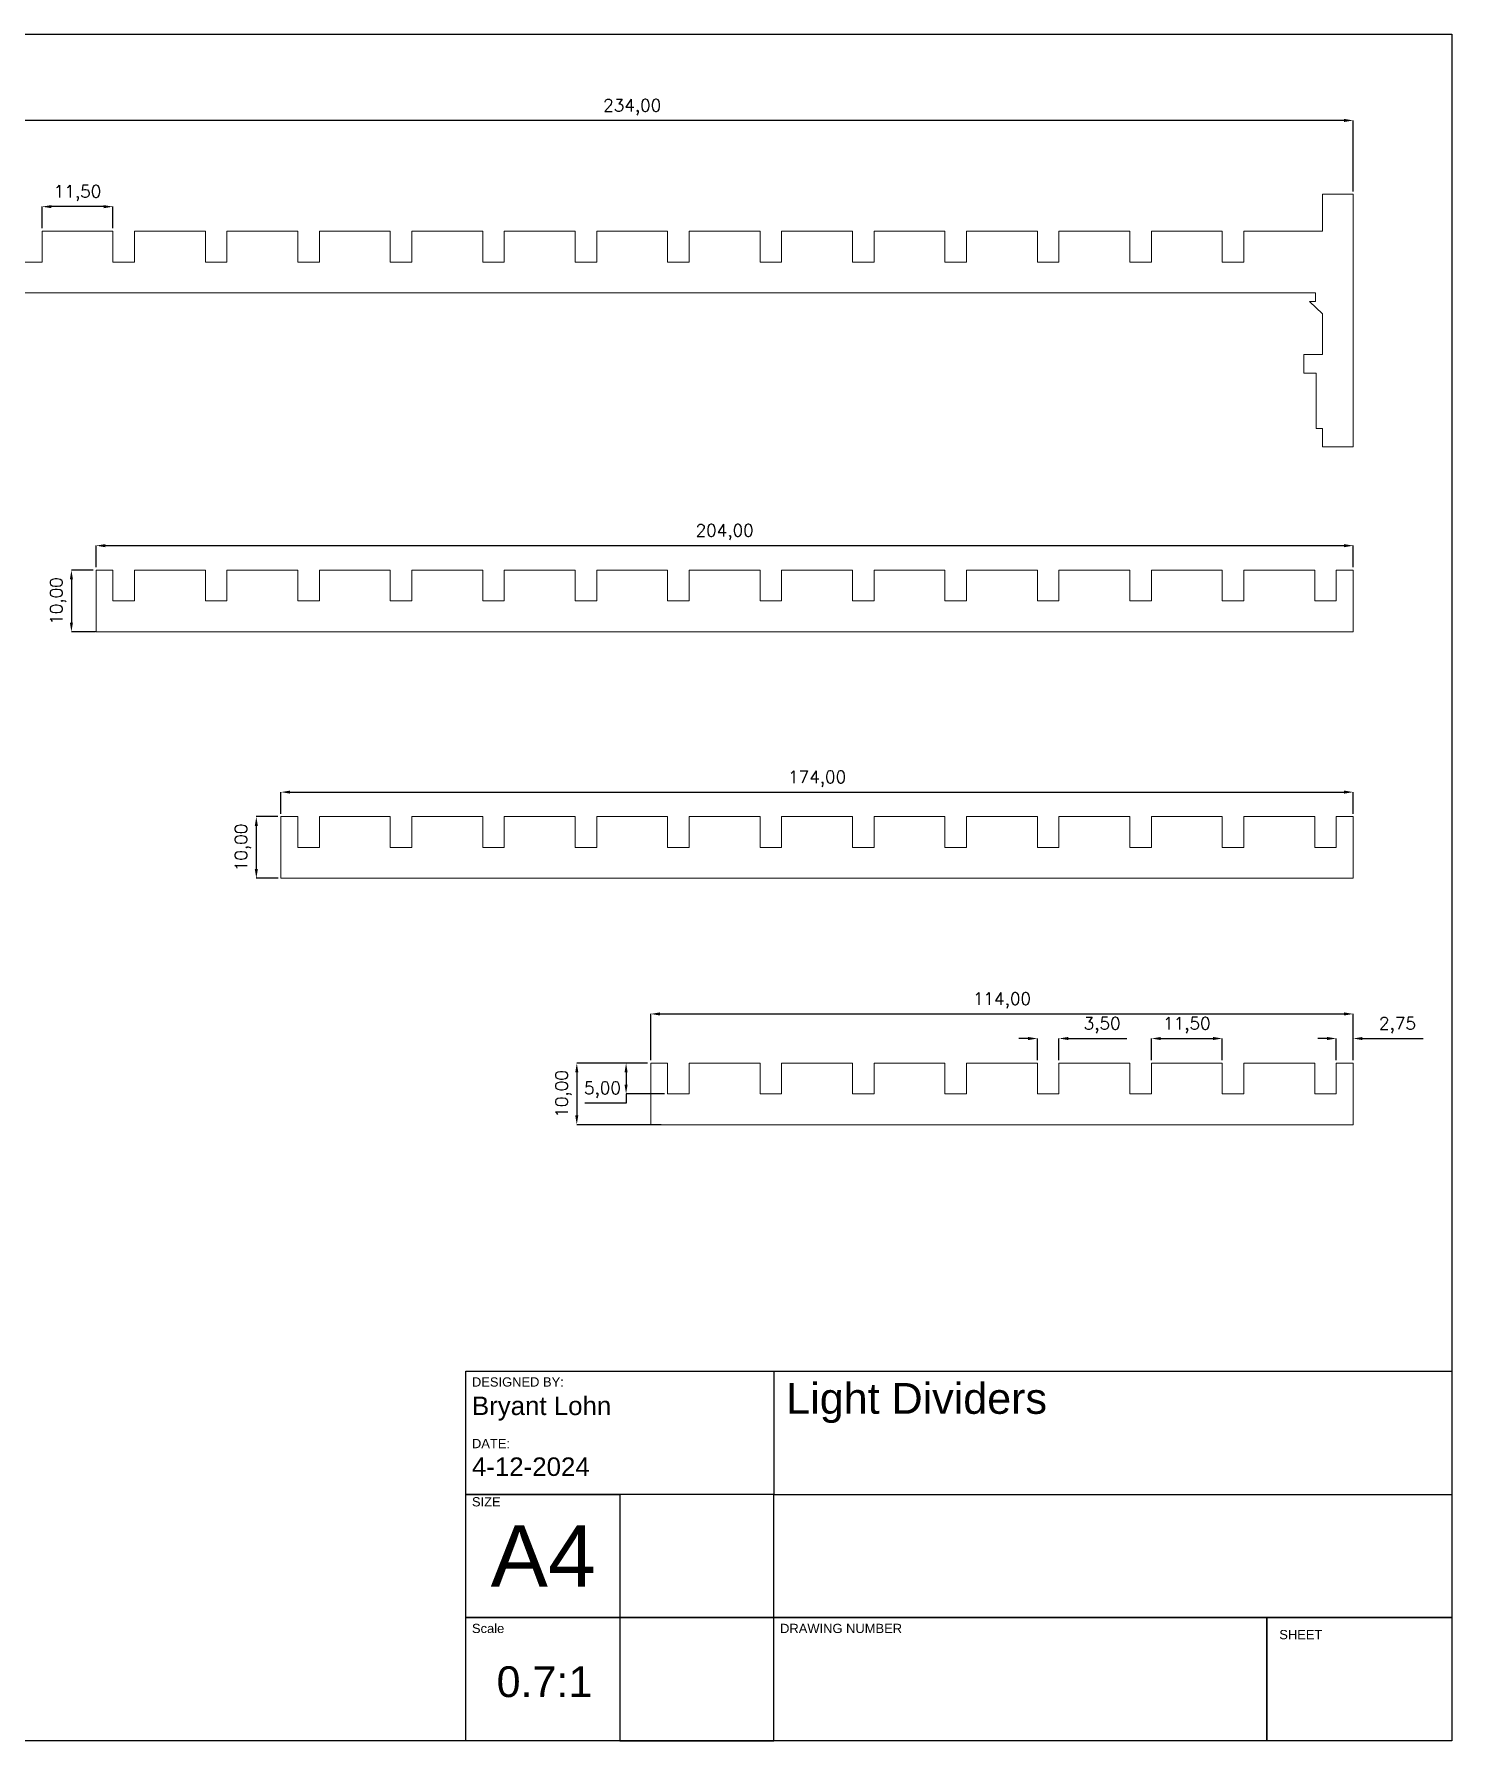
# Paper-space layout 'A3_Divider' of a CAD drawing. Header units: millimetres. Extents: x 10 to 410, y 10 to 287.
# Drawn here: x 180 to 410, y 10 to 287 of the extents above; entities that cross this region are included whole.
import ezdxf

# ---------------------------------------------------------------- set-up
doc = ezdxf.new("R2010")
doc.units = ezdxf.units.MM
doc.layers.add('DIMENSION', color=3, linetype='Continuous', lineweight=25)
doc.layers.add('Divider', color=1, linetype='Continuous')
doc.styles.get("Standard").update_dxf_attribs({"font": 'txt.shx'})
doc.dimstyles.get("Standard").update_dxf_attribs({"dimscale": 100, "dimtxt": 2, "dimasz": 1.5, "dimexe": 0, "dimexo": 0.5, "dimgap": 1, "dimtad": 1, "dimtoh": 1, "dimzin": 0, "dimtxsty": 'Standard', "dimcen": 1.5, "dimadec": 0, "dimazin": 0, "dimtfac": 1, "dimtdec": 4, "dimtofl": 0, "dimtmove": 0, "dimatfit": 3, "dimfxl": 1, "dimtolj": 1, "dimtzin": 0, "dimarcsym": 0})

# ---------------------------------------------------------------- blocks, each defined once
blk = doc.blocks.new('*D168')
at = {"layer": 'Defpoints', "color": 0}
for p in [(394, 123.99), (391.25, 119.99), (394, 119.98)]:
    blk.add_point(p, dxfattribs=at)
at = {"layer": 'DIMENSION', "color": 0, "lineweight": -2}
for p, q in [((389.75, 123.99), (388.25, 123.99)), ((391.25, 120.49), (391.25, 123.99)), ((394, 120.48), (394, 123.99)), ((395.5, 123.99), (405.33, 123.99))]:
    blk.add_line(p, q, dxfattribs=at)
at = {"layer": 'DIMENSION', "color": 0}
for points in [[(389.75, 123.74), (389.75, 124.24), (391.25, 123.99)], [(395.5, 124.24), (395.5, 123.74), (394, 123.99)]]:
    blk.add_solid(points, dxfattribs=at)
at = {"layer": 'DIMENSION', "color": 0, "insert": (401.17, 126.16), "char_height": 2, "attachment_point": 5}
blk.add_mtext('\\A1;2,75', dxfattribs=at)
blk = doc.blocks.new('*D169')
at = {"layer": 'Defpoints', "color": 0}
for p in [(372.75, 123.99), (361.25, 119.99), (372.75, 119.99)]:
    blk.add_point(p, dxfattribs=at)
at = {"layer": 'DIMENSION', "color": 0, "lineweight": -2}
for p, q in [((361.25, 120.49), (361.25, 123.99)), ((362.75, 123.99), (371.25, 123.99)), ((372.75, 120.49), (372.75, 123.99))]:
    blk.add_line(p, q, dxfattribs=at)
at = {"layer": 'DIMENSION', "color": 0}
for points in [[(362.75, 124.24), (362.75, 123.74), (361.25, 123.99)], [(371.25, 123.74), (371.25, 124.24), (372.75, 123.99)]]:
    blk.add_solid(points, dxfattribs=at)
at = {"layer": 'DIMENSION', "color": 0, "insert": (367, 126.16), "char_height": 2, "attachment_point": 5}
blk.add_mtext('\\A1;11,50', dxfattribs=at)
blk = doc.blocks.new('*D170')
at = {"layer": 'Defpoints', "color": 0}
for p in [(346.25, 123.99), (342.75, 119.99), (346.25, 119.99)]:
    blk.add_point(p, dxfattribs=at)
at = {"layer": 'DIMENSION', "color": 0, "lineweight": -2}
for p, q in [((341.25, 123.99), (339.75, 123.99)), ((342.75, 120.49), (342.75, 123.99)), ((346.25, 120.49), (346.25, 123.99)), ((347.75, 123.99), (357.25, 123.99))]:
    blk.add_line(p, q, dxfattribs=at)
at = {"layer": 'DIMENSION', "color": 0}
for points in [[(341.25, 123.74), (341.25, 124.24), (342.75, 123.99)], [(347.75, 124.24), (347.75, 123.74), (346.25, 123.99)]]:
    blk.add_solid(points, dxfattribs=at)
at = {"layer": 'DIMENSION', "color": 0, "insert": (353.25, 126.16), "char_height": 2, "attachment_point": 5}
blk.add_mtext('\\A1;3,50', dxfattribs=at)
blk = doc.blocks.new('*D179')
at = {"layer": 'Defpoints', "color": 0}
for p in [(394, 127.98), (280, 119.98), (394, 119.98)]:
    blk.add_point(p, dxfattribs=at)
at = {"layer": 'DIMENSION', "color": 0, "lineweight": -2}
for p, q in [((280, 120.48), (280, 127.98)), ((281.5, 127.98), (392.5, 127.98)), ((394, 120.48), (394, 127.98))]:
    blk.add_line(p, q, dxfattribs=at)
at = {"layer": 'DIMENSION', "color": 0}
for points in [[(281.5, 128.23), (281.5, 127.73), (280, 127.98)], [(392.5, 127.73), (392.5, 128.23), (394, 127.98)]]:
    blk.add_solid(points, dxfattribs=at)
at = {"layer": 'DIMENSION', "color": 0, "insert": (337, 130.15), "char_height": 2, "attachment_point": 5}
blk.add_mtext('\\A1;114,00', dxfattribs=at)
blk = doc.blocks.new('*D180')
at = {"layer": 'Defpoints', "color": 0}
for p in [(280.01, 120), (276.01, 115), (282.76, 115)]:
    blk.add_point(p, dxfattribs=at)
at = {"layer": 'DIMENSION', "color": 0, "lineweight": -2}
for p, q in [((279.51, 120), (276.01, 120)), ((276.01, 118.5), (276.01, 116.5)), ((282.26, 115), (276.01, 115)), ((276.01, 115), (276.01, 113.5)), ((276.01, 113.5), (269.34, 113.5))]:
    blk.add_line(p, q, dxfattribs=at)
at = {"layer": 'DIMENSION', "color": 0}
for points in [[(276.26, 118.5), (275.76, 118.5), (276.01, 120)], [(275.76, 116.5), (276.26, 116.5), (276.01, 115)]]:
    blk.add_solid(points, dxfattribs=at)
at = {"layer": 'DIMENSION', "color": 0, "insert": (272.17, 115.67), "char_height": 2, "attachment_point": 5}
blk.add_mtext('\\A1;5,00', dxfattribs=at)
blk = doc.blocks.new('*D183')
at = {"layer": 'Defpoints', "color": 0}
for p in [(280.01, 120), (268.01, 110), (282.22, 110)]:
    blk.add_point(p, dxfattribs=at)
at = {"layer": 'DIMENSION', "color": 0, "lineweight": -2}
for p, q in [((279.51, 120), (268.01, 120)), ((268.01, 118.5), (268.01, 111.5)), ((281.72, 110), (268.01, 110))]:
    blk.add_line(p, q, dxfattribs=at)
at = {"layer": 'DIMENSION', "color": 0}
for points in [[(268.26, 118.5), (267.76, 118.5), (268.01, 120)], [(267.76, 111.5), (268.26, 111.5), (268.01, 110)]]:
    blk.add_solid(points, dxfattribs=at)
at = {"layer": 'DIMENSION', "color": 0, "insert": (265.84, 115), "char_height": 2, "attachment_point": 5, "rotation": 90}
blk.add_mtext('\\A1;10,00', dxfattribs=at)
blk = doc.blocks.new('*D190')
at = {"layer": 'Defpoints', "color": 0}
for p in [(394, 163.98), (220, 159.98), (394, 159.98)]:
    blk.add_point(p, dxfattribs=at)
at = {"layer": 'DIMENSION', "color": 0, "lineweight": -2}
for p, q in [((220, 160.48), (220, 163.98)), ((221.5, 163.98), (392.5, 163.98)), ((394, 160.48), (394, 163.98))]:
    blk.add_line(p, q, dxfattribs=at)
at = {"layer": 'DIMENSION', "color": 0}
for points in [[(221.5, 164.23), (221.5, 163.73), (220, 163.98)], [(392.5, 163.73), (392.5, 164.23), (394, 163.98)]]:
    blk.add_solid(points, dxfattribs=at)
at = {"layer": 'DIMENSION', "color": 0, "insert": (307, 166.15), "char_height": 2, "attachment_point": 5}
blk.add_mtext('\\A1;174,00', dxfattribs=at)
blk = doc.blocks.new('*D193')
at = {"layer": 'Defpoints', "color": 0}
for p in [(220.01, 160), (216.01, 150), (220.06, 150)]:
    blk.add_point(p, dxfattribs=at)
at = {"layer": 'DIMENSION', "color": 0, "lineweight": -2}
for p, q in [((219.51, 160), (216.01, 160)), ((216.01, 158.5), (216.01, 151.5)), ((219.56, 150), (216.01, 150))]:
    blk.add_line(p, q, dxfattribs=at)
at = {"layer": 'DIMENSION', "color": 0}
for points in [[(216.26, 158.5), (215.76, 158.5), (216.01, 160)], [(215.76, 151.5), (216.26, 151.5), (216.01, 150)]]:
    blk.add_solid(points, dxfattribs=at)
at = {"layer": 'DIMENSION', "color": 0, "insert": (213.84, 155), "char_height": 2, "attachment_point": 5, "rotation": 90}
blk.add_mtext('\\A1;10,00', dxfattribs=at)
blk = doc.blocks.new('*D202')
at = {"layer": 'Defpoints', "color": 0}
for p in [(394, 203.98), (190, 199.98), (394, 199.98)]:
    blk.add_point(p, dxfattribs=at)
at = {"layer": 'DIMENSION', "color": 0, "lineweight": -2}
for p, q in [((190, 200.48), (190, 203.98)), ((191.5, 203.98), (392.5, 203.98)), ((394, 200.48), (394, 203.98))]:
    blk.add_line(p, q, dxfattribs=at)
at = {"layer": 'DIMENSION', "color": 0}
for points in [[(191.5, 204.23), (191.5, 203.73), (190, 203.98)], [(392.5, 203.73), (392.5, 204.23), (394, 203.98)]]:
    blk.add_solid(points, dxfattribs=at)
at = {"layer": 'DIMENSION', "color": 0, "insert": (292, 206.15), "char_height": 2, "attachment_point": 5}
blk.add_mtext('\\A1;204,00', dxfattribs=at)
blk = doc.blocks.new('*D203')
at = {"layer": 'Defpoints', "color": 0}
for p in [(190.01, 200), (186.01, 190), (190.41, 190)]:
    blk.add_point(p, dxfattribs=at)
at = {"layer": 'DIMENSION', "color": 0, "lineweight": -2}
for p, q in [((189.51, 200), (186.01, 200)), ((186.01, 198.5), (186.01, 191.5)), ((189.91, 190), (186.01, 190))]:
    blk.add_line(p, q, dxfattribs=at)
at = {"layer": 'DIMENSION', "color": 0}
for points in [[(186.26, 198.5), (185.76, 198.5), (186.01, 200)], [(185.76, 191.5), (186.26, 191.5), (186.01, 190)]]:
    blk.add_solid(points, dxfattribs=at)
at = {"layer": 'DIMENSION', "color": 0, "insert": (183.84, 195), "char_height": 2, "attachment_point": 5, "rotation": 90}
blk.add_mtext('\\A1;10,00', dxfattribs=at)
blk = doc.blocks.new('*D288')
at = {"layer": 'Defpoints', "color": 0}
for p in [(181.25, 259), (181.25, 255), (192.75, 255)]:
    blk.add_point(p, dxfattribs=at)
at = {"layer": 'DIMENSION', "color": 0, "lineweight": -2}
for p, q in [((181.25, 255.5), (181.25, 259)), ((191.25, 259), (182.75, 259)), ((192.75, 255.5), (192.75, 259))]:
    blk.add_line(p, q, dxfattribs=at)
at = {"layer": 'DIMENSION', "color": 0}
for points in [[(182.75, 259.25), (182.75, 258.75), (181.25, 259)], [(191.25, 258.75), (191.25, 259.25), (192.75, 259)]]:
    blk.add_solid(points, dxfattribs=at)
at = {"layer": 'DIMENSION', "color": 0, "insert": (187, 261.17), "char_height": 2, "attachment_point": 5}
blk.add_mtext('\\A1;11,50', dxfattribs=at)
blk = doc.blocks.new('*D292')
at = {"layer": 'Defpoints', "color": 0}
for p in [(160, 272.99), (160, 260.99), (394, 260.97)]:
    blk.add_point(p, dxfattribs=at)
at = {"layer": 'DIMENSION', "color": 0, "lineweight": -2}
for p, q in [((160, 261.49), (160, 272.99)), ((392.5, 272.99), (161.5, 272.99)), ((394, 261.47), (394, 272.99))]:
    blk.add_line(p, q, dxfattribs=at)
at = {"layer": 'DIMENSION', "color": 0}
for points in [[(161.5, 273.24), (161.5, 272.74), (160, 272.99)], [(392.5, 272.74), (392.5, 273.24), (394, 272.99)]]:
    blk.add_solid(points, dxfattribs=at)
at = {"layer": 'DIMENSION', "color": 0, "insert": (277, 275.15), "char_height": 2, "attachment_point": 5}
blk.add_mtext('\\A1;234,00', dxfattribs=at)

psp = doc.layouts.new('A3_Divider')

# ---------------------------------------------------------------- linework, layer by layer
at = {"color": 1, "lineweight": 0}
for p, q in [((386, 232), (386, 235)), ((386, 235), (389, 235)), ((388, 232), (386, 232))]:
    psp.add_line(p, q, dxfattribs=at)
for points in [[(10, 287), (410, 287), (410, 10), (10, 10)], [(410, 10), (250, 10), (250, 70), (410, 70)], [(250, 70), (300, 70), (300, 50), (250, 50)], [(250, 50), (275, 50), (275, 30), (250, 30)], [(275, 30), (300, 30), (300, 50), (275, 50)], [(300, 50), (410, 50), (410, 30), (300, 30)], [(250, 30), (275, 30), (275, 10), (250, 10)], [(275, 10), (300, 10), (300, 30), (275, 30)], [(300, 30), (380, 30), (380, 10), (300, 10)], [(410, 10), (380, 10), (380, 30), (410, 30)]]:
    psp.add_lwpolyline(points, close=True)
at = {"layer": 'Divider', "lineweight": 0}
for p, q in [((389, 261), (394, 261)), ((389, 255), (389, 261)), ((394, 261), (394, 244)), ((192.75, 255), (181.25, 255)), ((181.25, 255), (181.25, 250)), ((192.75, 250), (192.75, 255)), ((207.75, 255), (196.25, 255)), ((196.25, 255), (196.25, 250)), ((207.75, 250), (207.75, 255)), ((222.75, 255), (211.25, 255)), ((211.25, 255), (211.25, 250)), ((222.75, 250), (222.75, 255)), ((237.75, 255), (226.25, 255)), ((226.25, 255), (226.25, 250)), ((237.75, 250), (237.75, 255)), ((252.75, 255), (241.25, 255)), ((241.25, 255), (241.25, 250)), ((252.75, 250), (252.75, 255)), ((267.75, 255), (256.25, 255)), ((256.25, 255), (256.25, 250)), ((267.75, 250), (267.75, 255)), ((282.75, 255), (271.25, 255)), ((271.25, 255), (271.25, 250)), ((282.75, 250), (282.75, 255)), ((297.75, 255), (286.25, 255)), ((286.25, 255), (286.25, 250)), ((297.75, 250), (297.75, 255)), ((312.75, 255), (301.25, 255)), ((301.25, 255), (301.25, 250)), ((312.75, 250), (312.75, 255)), ((327.75, 255), (316.25, 255)), ((316.25, 255), (316.25, 250)), ((327.75, 250), (327.75, 255)), ((342.75, 255), (331.25, 255)), ((331.25, 255), (331.25, 250)), ((342.75, 250), (342.75, 255)), ((357.75, 255), (346.25, 255)), ((346.25, 255), (346.25, 250)), ((357.75, 250), (357.75, 255)), ((372.75, 255), (361.25, 255)), ((361.25, 255), (361.25, 250)), ((372.75, 250), (372.75, 255)), ((376.25, 255), (389, 255)), ((376.25, 255), (376.25, 250)), ((181.25, 250), (177.75, 250)), ((196.25, 250), (192.75, 250)), ((211.25, 250), (207.75, 250)), ((226.25, 250), (222.75, 250)), ((241.25, 250), (237.75, 250)), ((256.25, 250), (252.75, 250)), ((271.25, 250), (267.75, 250)), ((286.25, 250), (282.75, 250)), ((301.25, 250), (297.75, 250)), ((316.25, 250), (312.75, 250)), ((331.25, 250), (327.75, 250)), ((346.25, 250), (342.75, 250)), ((361.25, 250), (357.75, 250)), ((376.25, 250), (372.75, 250)), ((166.1, 245), (387.9, 245)), ((387.9, 245), (387.9, 243.6)), ((394, 235), (394, 244)), ((386.9, 243.6), (387.9, 243.6)), ((386.901, 243.6), (389, 241.6043)), ((389, 235), (389, 241.6043)), ((394, 235), (394, 220)), ((388, 223), (388, 232)), ((389, 223), (388, 223)), ((389, 220), (389, 223)), ((394, 220), (389, 220)), ((192.75, 200), (190, 200)), ((190, 200), (190, 190)), ((192.75, 195), (192.75, 200)), ((207.75, 200), (196.25, 200)), ((196.25, 200), (196.25, 195)), ((207.75, 195), (207.75, 200)), ((222.75, 200), (211.25, 200)), ((211.25, 200), (211.25, 195)), ((222.75, 195), (222.75, 200)), ((237.75, 200), (226.25, 200)), ((226.25, 200), (226.25, 195)), ((237.75, 195), (237.75, 200)), ((252.75, 200), (241.25, 200)), ((241.25, 200), (241.25, 195)), ((252.75, 195), (252.75, 200)), ((267.75, 200), (256.25, 200)), ((256.25, 200), (256.25, 195)), ((267.75, 195), (267.75, 200)), ((282.75, 200), (271.25, 200)), ((271.25, 200), (271.25, 195)), ((282.75, 195), (282.75, 200)), ((297.75, 200), (286.25, 200)), ((286.25, 200), (286.25, 195)), ((297.75, 195), (297.75, 200)), ((312.75, 200), (301.25, 200)), ((301.25, 200), (301.25, 195)), ((312.75, 195), (312.75, 200)), ((327.75, 200), (316.25, 200)), ((316.25, 200), (316.25, 195)), ((327.75, 195), (327.75, 200)), ((342.75, 200), (331.25, 200)), ((331.25, 200), (331.25, 195)), ((342.75, 195), (342.75, 200)), ((357.75, 200), (346.25, 200)), ((346.25, 200), (346.25, 195)), ((357.75, 195), (357.75, 200)), ((372.75, 200), (361.25, 200)), ((361.25, 200), (361.25, 195)), ((372.75, 195), (372.75, 200)), ((387.75, 200), (376.25, 200)), ((376.25, 200), (376.25, 195)), ((387.75, 200), (387.75, 195)), ((391.25, 195), (391.25, 200)), ((391.25, 200), (394, 200)), ((394, 200), (394, 190)), ((196.25, 195), (192.75, 195)), ((211.25, 195), (207.75, 195)), ((226.25, 195), (222.75, 195)), ((241.25, 195), (237.75, 195)), ((256.25, 195), (252.75, 195)), ((271.25, 195), (267.75, 195)), ((286.25, 195), (282.75, 195)), ((301.25, 195), (297.75, 195)), ((316.25, 195), (312.75, 195)), ((331.25, 195), (327.75, 195)), ((346.25, 195), (342.75, 195)), ((361.25, 195), (357.75, 195)), ((376.25, 195), (372.75, 195)), ((387.75, 195), (391.25, 195)), ((190, 190), (394, 190)), ((222.75, 160), (220, 160)), ((220, 160), (220, 150)), ((222.75, 155), (222.75, 160)), ((237.75, 160), (226.25, 160)), ((226.25, 160), (226.25, 155)), ((237.75, 155), (237.75, 160)), ((252.75, 160), (241.25, 160)), ((241.25, 160), (241.25, 155)), ((252.75, 155), (252.75, 160)), ((256.25, 160), (267.75, 160)), ((256.25, 160), (256.25, 155)), ((267.75, 160), (267.75, 155)), ((271.25, 155), (271.25, 160)), ((271.25, 160), (282.75, 160)), ((282.75, 160), (282.75, 155)), ((286.25, 155), (286.25, 160)), ((286.25, 160), (297.75, 160)), ((297.75, 160), (297.75, 155)), ((301.25, 155), (301.25, 160)), ((301.25, 160), (312.75, 160)), ((312.75, 160), (312.75, 155)), ((316.25, 155), (316.25, 160)), ((316.25, 160), (327.75, 160)), ((327.75, 160), (327.75, 155)), ((331.25, 155), (331.25, 160)), ((331.25, 160), (342.75, 160)), ((342.75, 160), (342.75, 155)), ((346.25, 155), (346.25, 160)), ((346.25, 160), (357.75, 160)), ((357.75, 160), (357.75, 155)), ((361.25, 155), (361.25, 160)), ((361.25, 160), (372.75, 160)), ((372.75, 160), (372.75, 155)), ((376.25, 155), (376.25, 160)), ((376.25, 160), (387.75, 160)), ((387.75, 160), (387.75, 155)), ((391.25, 155), (391.25, 160)), ((391.25, 160), (394, 160)), ((394, 160), (394, 150)), ((226.25, 155), (222.75, 155)), ((241.25, 155), (237.75, 155)), ((256.25, 155), (252.75, 155)), ((267.75, 155), (271.25, 155)), ((282.75, 155), (286.25, 155)), ((297.75, 155), (301.25, 155)), ((312.75, 155), (316.25, 155)), ((327.75, 155), (331.25, 155)), ((342.75, 155), (346.25, 155)), ((357.75, 155), (361.25, 155)), ((372.75, 155), (376.25, 155)), ((387.75, 155), (391.25, 155)), ((220, 150), (252, 150)), ((334, 150), (252, 150)), ((364, 150), (334, 150)), ((364, 150), (394, 150)), ((282.75, 120), (280, 120)), ((280, 120), (280, 110)), ((282.75, 115), (282.75, 120)), ((286.25, 120), (297.75, 120)), ((286.25, 120), (286.25, 115)), ((297.75, 120), (297.75, 115)), ((301.25, 115), (301.25, 120)), ((301.25, 120), (312.75, 120)), ((312.75, 120), (312.75, 115)), ((316.25, 115), (316.25, 120)), ((316.25, 120), (327.75, 120)), ((327.75, 120), (327.75, 115)), ((331.25, 115), (331.25, 120)), ((331.25, 120), (342.75, 120)), ((342.75, 120), (342.75, 115)), ((346.25, 115), (346.25, 120)), ((346.25, 120), (357.75, 120)), ((357.75, 120), (357.75, 115)), ((361.25, 115), (361.25, 120)), ((361.25, 120), (372.75, 120)), ((372.75, 120), (372.75, 115)), ((376.25, 115), (376.25, 120)), ((376.25, 120), (387.75, 120)), ((387.75, 120), (387.75, 115)), ((391.25, 115), (391.25, 120)), ((391.25, 120), (394, 120)), ((394, 120), (394, 110)), ((286.25, 115), (282.75, 115)), ((297.75, 115), (301.25, 115)), ((312.75, 115), (316.25, 115)), ((327.75, 115), (331.25, 115)), ((342.75, 115), (346.25, 115)), ((357.75, 115), (361.25, 115)), ((372.75, 115), (376.25, 115)), ((387.75, 115), (391.25, 115)), ((280, 110), (282, 110)), ((394, 110), (282, 110))]:
    psp.add_line(p, q, dxfattribs=at)

# ---------------------------------------------------------------- texts
at = {"attachment_point": 1}
for s, insert, char_height, width in [('\\pxql;{\\H0.6x;\\fArial|b0|i0|c0|p34;DESIGNED BY:}', (251, 69), 2.5, 47), ('{\\H1.6667x;\\fArial|b0|i0|c0|p34;Light Dividers}', (302, 68.0801), 3, 107), ('{\\H1.2x;\\fArial|b0|i0|c0|p34;Bryant Lohn}', (251, 65.879), 2.5, 47), ('{\\fArial|b0|i0|c0|p34;DATE:\\P}', (251, 59), 1.5, 11), ('{\\H1.2x;\\fArial|b0|i0|c0|p34;4-12-2024}', (251, 56), 2.5, 38), ('{\\fArial|b0|i0|c0|p34;SIZE}', (251, 49.551), 1.5, 12), ('{\\fArial|b0|i0|c0|p34;A4}', (254.017, 45), 10, 16), ('{\\fArial|b0|i0|c0|p34;Scale}', (251, 29), 1.5, 21), ('{\\fArial|b0|i0|c0|p34;DRAWING NUMBER}', (301, 29), 1.5, 77), ('{\\fArial|b0|i0|c0|p34;SHEET}', (382, 28), 1.5, 25), ('{\\H2x;\\fArial|b0|i0|c0|p34;0.7:1}', (255, 22.105), 2.5, 23)]:
    psp.add_mtext(s, dxfattribs=dict(at, insert=insert, char_height=char_height, width=width))

# ---------------------------------------------------------------- dimensions: what is measured, and where the dimension line sits
at = {"layer": 'DIMENSION'}
for base, p1, p2, angle, picture, middle in [((160, 272.988), (394, 260.966), (160, 260.988), 180, '*D292', (277, 275.1547)), ((394, 203.98), (190, 199.98), (394, 199.98), 180, '*D202', (292, 206.1467)), ((186.0055, 190), (190.0055, 200), (190.408, 190), 90, '*D203', (183.8388, 195)), ((394, 163.98), (220, 159.98), (394, 159.98), 180, '*D190', (307, 166.1467)), ((216.0055, 150), (220.0055, 160), (220.064, 150), 90, '*D193', (213.8388, 155)), ((394, 127.98), (280, 119.98), (394, 119.98), 180, '*D179', (337, 130.1467)), ((346.25, 123.99), (342.75, 119.99), (346.25, 119.99), 180, '*D170', (353.25, 126.1567)), ((268.0055, 110), (280.0055, 120), (282.224, 110), 90, '*D183', (265.8388, 115)), ((276.0055, 115), (280.0055, 120), (282.757, 115), 90, '*D180', (272.1722, 115.6667))]:
    dim = psp.add_linear_dim(base=base, p1=p1, p2=p2, angle=angle, dimstyle='Standard', override={"dimscale": 1, "dimlfac": 1, "dimtxsty": 'Standard', "dimsah": 1, "dimtolj": 1}, dxfattribs=at)
    dim.commit()
    dim.dimension.update_dxf_attribs({"geometry": picture, "text_midpoint": middle})
for base, p1, p2, picture, middle in [((181.25, 259), (192.75, 255), (181.25, 255), '*D288', (187, 261.1667)), ((372.75, 123.99), (361.25, 119.99), (372.75, 119.99), '*D169', (367, 126.1567)), ((394, 123.99), (391.25, 119.99), (394, 119.98), '*D168', (401.1667, 126.1567))]:
    dim = psp.add_linear_dim(base=base, p1=p1, p2=p2, dimstyle='Standard', override={"dimscale": 1, "dimlfac": 1, "dimtxsty": 'Standard', "dimsah": 1, "dimtolj": 1}, dxfattribs=at)
    dim.commit()
    dim.dimension.update_dxf_attribs({"geometry": picture, "text_midpoint": middle})

doc.saveas('drawing.dxf')
